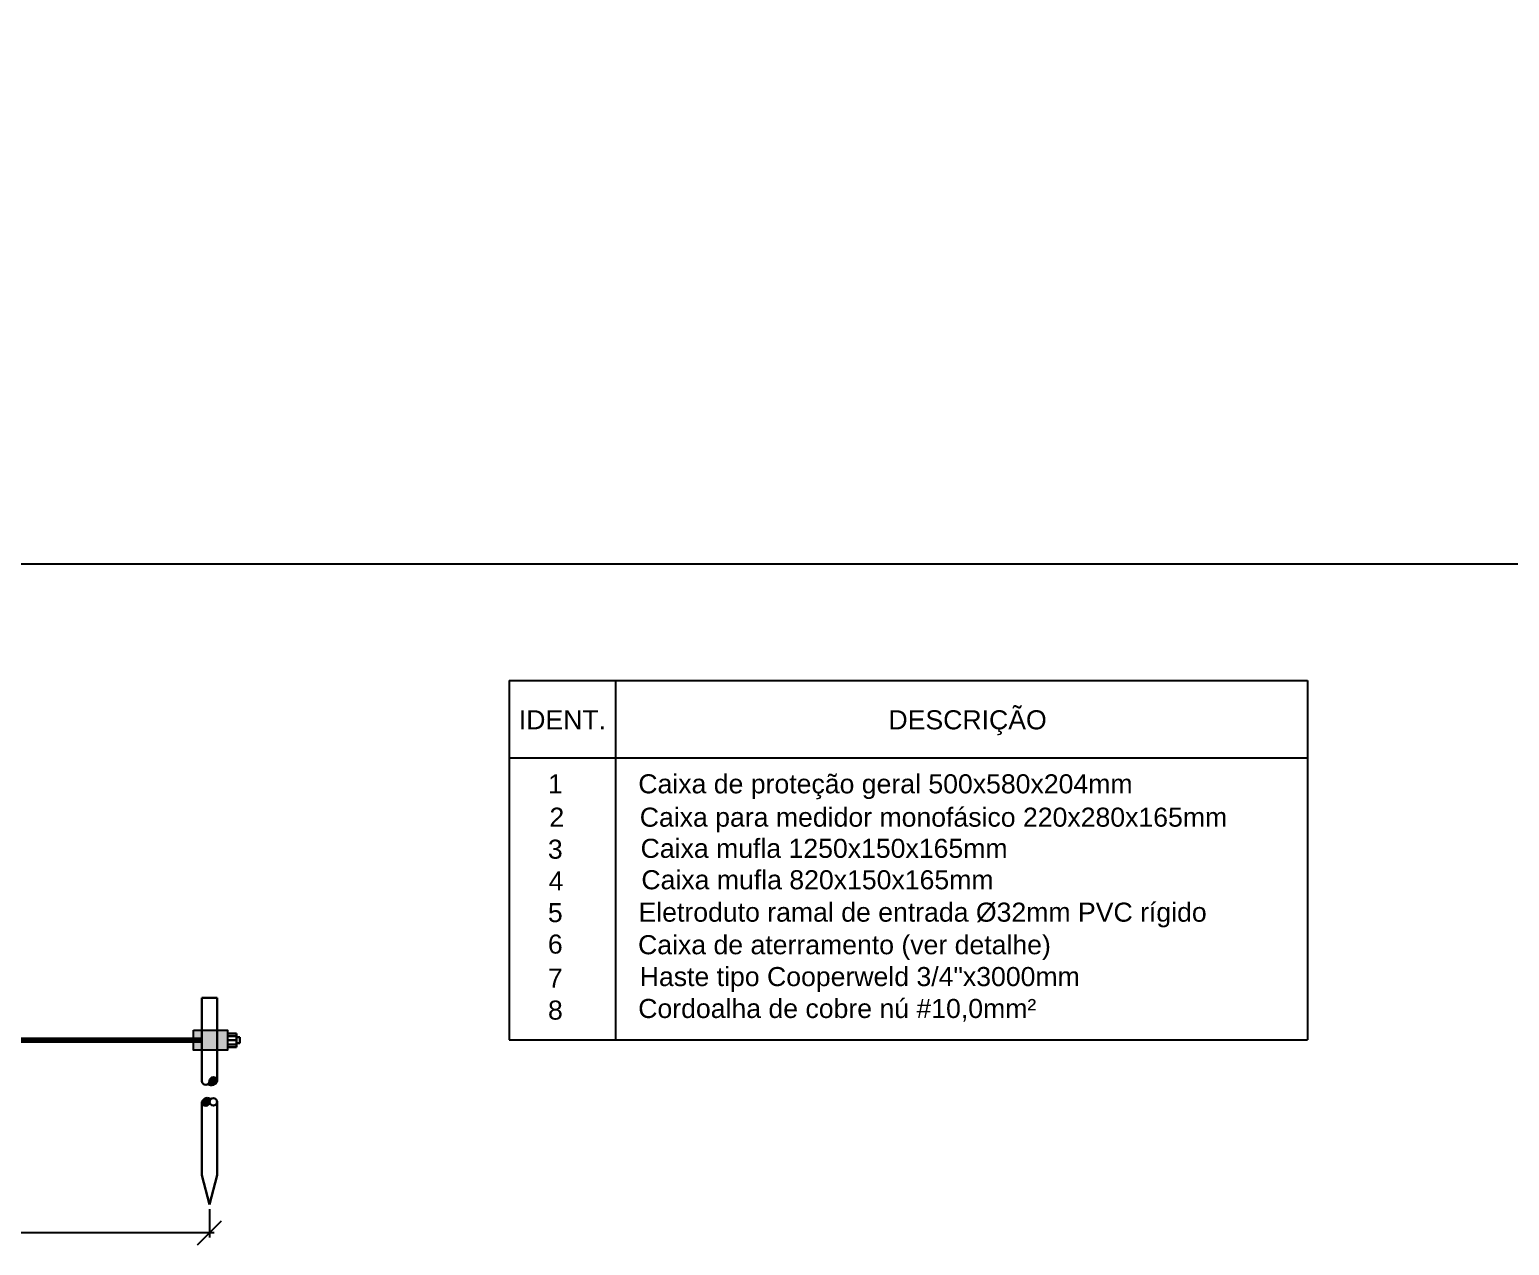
# Model space of a CAD drawing. Header units: millimetres. Extents: x 425 to 646, y 332 to 411.
# Drawn here: x 432.462 to 434.015, y 333.465 to 334.742 of the extents above; entities that cross this region are included whole.
import ezdxf
from ezdxf.enums import TextEntityAlignment as Align

# ---------------------------------------------------------------- set-up
doc = ezdxf.new("R2010")
doc.units = ezdxf.units.MM
doc.linetypes.add('HIDDEN', pattern=[0.375, 0.25, -0.125])
for name, color, linetype in [('Alvenaria', 7, 'Continuous'), ('Arquitetura', 7, 'Continuous'), ('BASE', 7, 'Continuous'), ('PARA-RAIOS', 240, 'Continuous')]:
    doc.layers.add(name, color=color, linetype=linetype)
doc.layers.add('DI-Fios', color=1, linetype='Continuous', lineweight=30)
doc.styles.add('ARIAL', font='arial.ttf')
doc.dimstyles.new('cota1-10', dxfattribs={"dimtxt": 0.02, "dimasz": 0.025, "dimexe": 0.005, "dimexo": 0.005, "dimgap": 0.005, "dimtad": 0, "dimtih": 1, "dimtoh": 1, "dimdec": 0, "dimlfac": 1000, "dimzin": 4, "dimdsep": 32, "dimtxsty": 'ARIAL', "dimblk": 'OBLIQUE', "dimcen": 0, "dimdle": 0.005, "dimclrd": 256, "dimclre": 256, "dimclrt": 2, "dimadec": 0, "dimazin": 1, "dimtfac": 1, "dimtdec": 0, "dimtix": 1, "dimtofl": 0, "dimtmove": 1, "dimatfit": 3, "dimldrblk": 'OPEN30', "dimfxl": 0, "dimtolj": 1, "dimtzin": 0, "dimlwd": -1, "dimlwe": -1, "dimarcsym": 0})

# ---------------------------------------------------------------- blocks, each defined once
blk = doc.blocks.new('_Oblique')
at = {"color": 0, "linetype": 'ByBlock', "lineweight": -2}
blk.add_line((-0.5, -0.5), (0.5, 0.5), dxfattribs=at)
blk = doc.blocks.new('*D161')
at = {"layer": 'BASE', "transparency": 16777216}
for p, q in [((431.7698, 333.5034), (431.7698, 333.4735)), ((432.6505, 333.5034), (432.6505, 333.4735)), ((431.7648, 333.4785), (432.1753, 333.4785)), ((432.6555, 333.4785), (432.245, 333.4785))]:
    blk.add_line(p, q, dxfattribs=at)
at = {"layer": 'DEFPOINTS', "color": 0, "transparency": 16777216}
for p in [(431.7698, 333.5084), (432.6505, 333.5084), (432.6505, 333.4785)]:
    blk.add_point(p, dxfattribs=at)
at = {"layer": 'BASE', "transparency": 16777216, "xscale": 0.025, "yscale": 0.025, "zscale": 0.025, "rotation": 180}
blk.add_blockref('_Oblique', (431.7698, 333.4785), dxfattribs=at)
at = {"layer": 'BASE', "transparency": 16777216, "xscale": 0.025, "yscale": 0.025, "zscale": 0.025}
blk.add_blockref('_Oblique', (432.6505, 333.4785), dxfattribs=at)
at = {"layer": 'BASE', "color": 2, "transparency": 16777216, "insert": (432.2101, 333.4785), "char_height": 0.02, "attachment_point": 5, "style": 'ARIAL'}
blk.add_mtext('\\A1;3000', dxfattribs=at)
blk = doc.blocks.new('_Open30')
at = {"color": 0, "linetype": 'ByBlock', "lineweight": -2}
for p, q in [((-1, 0.268), (0, 0)), ((0, 0), (-1, -0.268)), ((0, 0), (-1, 0))]:
    blk.add_line(p, q, dxfattribs=at)

msp = doc.modelspace()

# ---------------------------------------------------------------- hatches: boundary and pattern name
at = {"layer": 'DI-Fios'}
for points in [[(432.63374, 333.69135), (432.66951, 333.69135), (432.66951, 333.67037), (432.63374, 333.67037)], [(432.6505, 333.63783, -0.984252), (432.6585, 333.63783, -0.5005597), (432.64896, 333.63473, 0.227327)], [(432.65049, 333.61586, -0.227327), (432.65204, 333.61896, 0.5005597), (432.64249, 333.61586, 0.984252)]]:
    msp.add_hatch(color=256, dxfattribs=at).paths.add_polyline_path(points)
at = {"layer": 'PARA-RAIOS'}
msp.add_hatch(color=256, dxfattribs=at).paths.add_polyline_path([(432.63374, 333.69135), (432.66951, 333.69135), (432.66951, 333.67037), (432.63374, 333.67037)])

# ---------------------------------------------------------------- linework, layer by layer
at = {"layer": 'Alvenaria'}
msp.add_lwpolyline([(430.66916, 334.18063), (435.17916, 334.18063), (435.17916, 336.08063), (435.17916, 336.28063), (430.66916, 336.28063), (430.66916, 336.08063), (430.66916, 334.18063)], dxfattribs=at)
at = {"layer": 'Arquitetura', "color": 8}
for p, q in [((432.96507, 334.05823), (433.80267, 334.05823)), ((432.96507, 334.05823), (432.96507, 333.68117)), ((433.07647, 334.05823), (433.07647, 333.68117)), ((433.80267, 334.05823), (433.80267, 333.68117)), ((432.96507, 333.97703), (433.80267, 333.97703)), ((432.96507, 333.68117), (433.80267, 333.68117))]:
    msp.add_line(p, q, dxfattribs=at)
at = {"layer": 'DI-Fios'}
for p, q in [((432.6425, 333.72507), (432.6425, 333.63783)), ((432.6585, 333.72507), (432.6425, 333.72507)), ((432.6585, 333.72507), (432.6425, 333.72507)), ((432.6585, 333.72507), (432.6585, 333.63782)), ((432.66951, 333.68493), (432.67878, 333.68493)), ((432.66951, 333.68493), (432.67878, 333.68493)), ((432.66951, 333.68086), (432.67878, 333.68086)), ((432.66951, 333.68086), (432.67878, 333.68086)), ((432.66951, 333.67638), (432.67878, 333.67638)), ((432.66951, 333.67638), (432.67878, 333.67638)), ((432.66955, 333.68782), (432.67326, 333.68782)), ((432.66955, 333.68782), (432.67326, 333.68782)), ((432.67179, 333.68782), (432.67882, 333.68782)), ((432.67179, 333.68782), (432.67882, 333.68782)), ((432.67326, 333.68782), (432.67388, 333.68782)), ((432.67326, 333.68782), (432.67388, 333.68782)), ((432.67878, 333.68378), (432.67889, 333.68378)), ((432.67878, 333.68378), (432.67889, 333.68378)), ((432.67878, 333.67748), (432.67889, 333.67748)), ((432.67878, 333.67748), (432.67889, 333.67748)), ((432.67882, 333.67348), (432.67882, 333.68782)), ((432.67882, 333.67348), (432.67882, 333.68782)), ((432.67889, 333.68378), (432.68236, 333.68378)), ((432.67889, 333.68378), (432.68236, 333.68378)), ((432.67889, 333.67748), (432.68236, 333.67748)), ((432.67889, 333.67748), (432.68236, 333.67748)), ((432.68236, 333.68378), (432.68113, 333.68378)), ((432.68236, 333.68378), (432.68113, 333.68378)), ((432.68236, 333.67748), (432.68113, 333.67748)), ((432.68236, 333.67748), (432.68113, 333.67748)), ((432.68236, 333.67748), (432.68236, 333.68378)), ((432.68236, 333.68378), (432.68236, 333.67748)), ((432.68236, 333.67748), (432.68236, 333.68378)), ((432.68236, 333.68378), (432.68236, 333.67748)), ((432.67388, 333.67348), (432.66955, 333.67348)), ((432.67388, 333.67348), (432.66955, 333.67348)), ((432.67882, 333.67348), (432.67419, 333.67348)), ((432.67882, 333.67348), (432.67419, 333.67348)), ((432.64249, 333.61587), (432.64249, 333.53916)), ((432.6425, 333.61611), (432.6425, 333.5394)), ((432.65849, 333.61586), (432.65849, 333.53916)), ((432.6585, 333.61612), (432.6585, 333.5394)), ((432.65049, 333.50842), (432.64249, 333.53916)), ((432.65049, 333.50842), (432.65849, 333.53916))]:
    msp.add_line(p, q, dxfattribs=at)
at = {"layer": 'DI-Fios', "linetype": 'HIDDEN', "lineweight": 0, "const_width": 0.006}
msp.add_lwpolyline([(431.11648, 334.04031), (431.29476, 334.04031, -0.4078851), (431.32318, 334.01249, -0.0132252), (431.32318, 333.70127, 0.4277567), (431.34365, 333.68086), (432.64174, 333.68086)], format="xyb", dxfattribs=at)
at = {"layer": 'DI-Fios'}
for centre, radius, start, end in [((432.6465, 333.63789), 0.004, 180.90944, 359.09056), ((432.65257, 333.63985), 0.00627, 234.78402, 341.14682), ((432.6545, 333.63776), 0.004, 0.90944, 179.09056), ((432.64842, 333.61384), 0.00627, 54.78402, 161.14682), ((432.64649, 333.61593), 0.004, 180.90944, 359.09056), ((432.65449, 333.6158), 0.004, 0.90944, 179.09056), ((432.6545, 333.61617), 0.004, 180.90944, 359.09056)]:
    msp.add_arc(centre, radius, start, end, dxfattribs=at)
at = {"layer": 'PARA-RAIOS'}
msp.add_lwpolyline([(432.63374, 333.69135), (432.66951, 333.69135), (432.66951, 333.67037), (432.63374, 333.67037)], close=True, dxfattribs=at)
msp.add_lwpolyline([(432.63374, 333.69135), (432.66951, 333.69135), (432.66951, 333.67037), (432.63374, 333.67037)], close=True, dxfattribs=at)

# ---------------------------------------------------------------- texts
at = {"color": 2, "style": 'ARIAL'}
for s, p in [('IDENT.', (432.9751, 334.00103)), ('DESCRIÇÃO', (433.363, 334.00103)), ('1', (433.0057, 333.93383)), ('Caixa de proteção geral 500x580x204mm', (433.1005, 333.93383)), ('2', (433.0072, 333.89883)), ('Caixa para medidor monofásico 220x280x165mm', (433.102, 333.89883)), ('3', (433.0056, 333.86523)), ('Caixa mufla 1250x150x165mm', (433.1029, 333.86613)), ('4', (433.0064, 333.83193)), ('Caixa mufla 820x150x165mm', (433.1037, 333.83313)), ('5', (433.0056, 333.79863)), ('Eletroduto ramal de entrada %%C32mm PVC rígido', (433.1007, 333.79913)), ('6', (433.0056, 333.76563)), ('Caixa de aterramento (ver detalhe)', (433.1002, 333.76493)), ('7', (433.0055, 333.72973)), ('Haste tipo Cooperweld 3/4"x3000mm', (433.102, 333.73153)), ('Cordoalha de cobre nú #10,0mm²', (433.1004, 333.69803)), ('8', (433.0057, 333.69633))]:
    msp.add_text(s, height=0.02, dxfattribs=at).set_placement(p, align=Align.BOTTOM_LEFT)

# ---------------------------------------------------------------- dimensions: what is measured, and where the dimension line sits
at = {"layer": 'BASE'}
dim = msp.add_linear_dim(base=(432.65049, 333.47846), p1=(431.76976, 333.50842), p2=(432.65049, 333.50842), angle=0, text='3000', dimstyle='cota1-10', dxfattribs=at)
dim.commit()
dim.dimension.update_dxf_attribs({"geometry": '*D161', "text_midpoint": (432.21013, 333.47846)})

doc.saveas('drawing.dxf')
